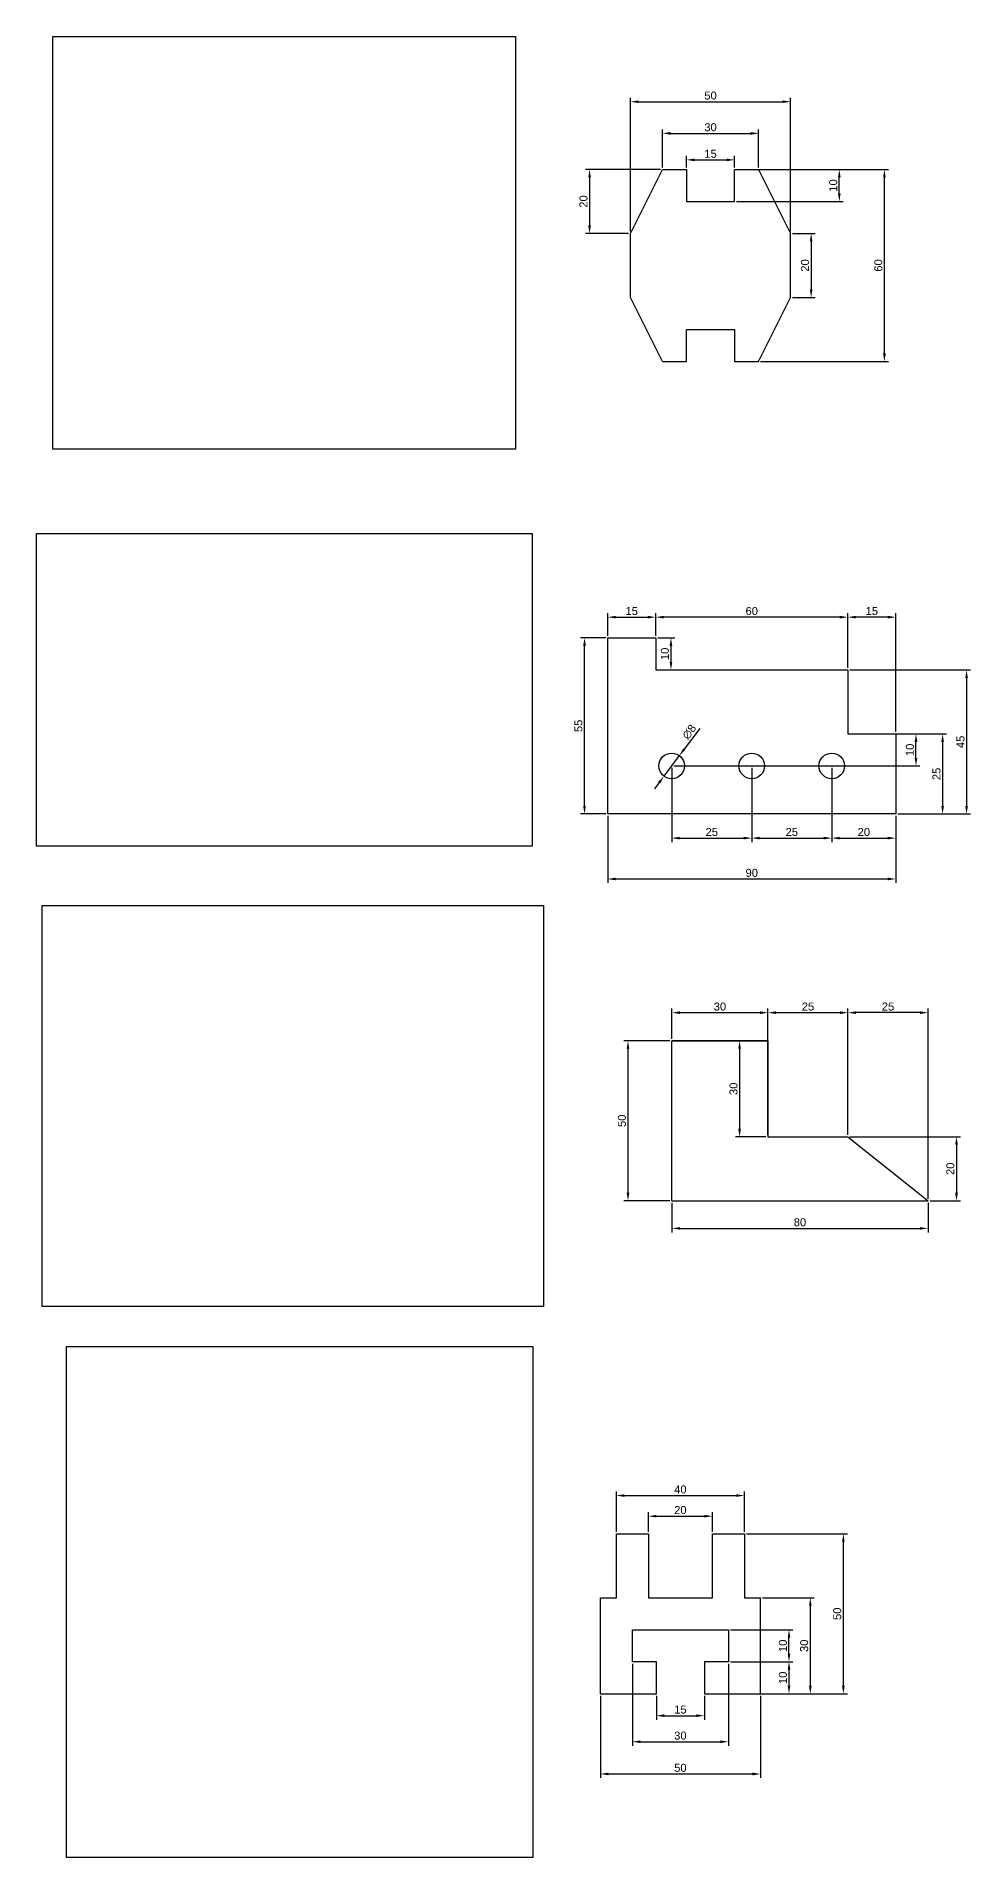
# Model space of a CAD drawing. Header units: millimetres. Extents: x 2424 to 5239, y 901 to 2022.
# Drawn here: x 2424 to 2715, y 1023 to 1592 of the extents above; entities that cross this region are included whole.
import ezdxf

# ---------------------------------------------------------------- set-up
doc = ezdxf.new("R2010")
doc.units = ezdxf.units.MM
doc.styles.get("Standard").update_dxf_attribs({"font": 'arial.ttf'})
doc.dimstyles.new('ISO-25', dxfattribs={"dimtxt": 2.5, "dimasz": 2.5, "dimexe": 1.25, "dimexo": 0.625, "dimtad": 1, "dimtxsty": 'Standard', "dimcen": 2.5, "dimadec": 0, "dimazin": 0, "dimtfac": 1, "dimtmove": 0, "dimatfit": 3, "dimfxl": 1, "dimarcsym": 0})
picture_1 = doc.add_image_def('image5.png', size_in_pixel=(251, 224))
picture_2 = doc.add_image_def('image6.png', size_in_pixel=(301, 190))
picture_3 = doc.add_image_def('image7.png', size_in_pixel=(240, 192))
picture_4 = doc.add_image_def('image8.png', size_in_pixel=(227, 249))

# ---------------------------------------------------------------- blocks, each defined once
blk = doc.blocks.new('*D31')
at = {"color": 0, "lineweight": -2, "transparency": 16777216}
for p, q in [((2618.42, 1550.53), (2595.03, 1550.53)), ((2596.28, 1548.03), (2596.28, 1533.03)), ((2608.42, 1530.53), (2595.03, 1530.53))]:
    blk.add_line(p, q, dxfattribs=at)
at = {"color": 0, "transparency": 16777216}
for points in [[(2595.86, 1548.03), (2596.7, 1548.03), (2596.28, 1550.53)], [(2595.86, 1533.03), (2596.7, 1533.03), (2596.28, 1530.53)]]:
    blk.add_solid(points, dxfattribs=at)
at = {"layer": 'Defpoints', "color": 0, "transparency": 16777216}
for p in [(2619.05, 1550.53), (2596.28, 1530.53), (2609.05, 1530.53)]:
    blk.add_point(p, dxfattribs=at)
at = {"color": 0, "transparency": 16777216, "insert": (2594.38, 1540.53), "char_height": 2.5, "attachment_point": 5, "rotation": 90}
blk.add_mtext('20', dxfattribs=at)
blk = doc.blocks.new('*D32')
at = {"color": 0, "lineweight": -2, "transparency": 16777216}
for p, q in [((2609.05, 1531.15), (2609.05, 1572.95)), ((2611.55, 1571.7), (2656.55, 1571.7)), ((2659.05, 1531.15), (2659.05, 1572.95))]:
    blk.add_line(p, q, dxfattribs=at)
at = {"color": 0, "transparency": 16777216}
for points in [[(2611.55, 1572.12), (2611.55, 1571.29), (2609.05, 1571.7)], [(2656.55, 1572.12), (2656.55, 1571.29), (2659.05, 1571.7)]]:
    blk.add_solid(points, dxfattribs=at)
at = {"layer": 'Defpoints', "color": 0, "transparency": 16777216}
for p in [(2659.05, 1571.7), (2609.05, 1530.53), (2659.05, 1530.53)]:
    blk.add_point(p, dxfattribs=at)
at = {"color": 0, "transparency": 16777216, "insert": (2634.05, 1573.61), "char_height": 2.5, "attachment_point": 5}
blk.add_mtext('50', dxfattribs=at)
blk = doc.blocks.new('*D33')
at = {"color": 0, "lineweight": -2, "transparency": 16777216}
for p, q in [((2619.05, 1551.15), (2619.05, 1563.06)), ((2621.55, 1561.81), (2646.55, 1561.81)), ((2649.05, 1551.15), (2649.05, 1563.06))]:
    blk.add_line(p, q, dxfattribs=at)
at = {"color": 0, "transparency": 16777216}
for points in [[(2621.55, 1562.23), (2621.55, 1561.39), (2619.05, 1561.81)], [(2646.55, 1562.23), (2646.55, 1561.39), (2649.05, 1561.81)]]:
    blk.add_solid(points, dxfattribs=at)
at = {"layer": 'Defpoints', "color": 0, "transparency": 16777216}
for p in [(2649.05, 1561.81), (2619.05, 1550.53), (2649.05, 1550.53)]:
    blk.add_point(p, dxfattribs=at)
at = {"color": 0, "transparency": 16777216, "insert": (2634.05, 1563.71), "char_height": 2.5, "attachment_point": 5}
blk.add_mtext('30', dxfattribs=at)
blk = doc.blocks.new('*D34')
at = {"color": 0, "lineweight": -2, "transparency": 16777216}
for p, q in [((2626.55, 1551.15), (2626.55, 1554.78)), ((2641.55, 1551.15), (2641.55, 1554.78)), ((2629.05, 1553.53), (2639.05, 1553.53))]:
    blk.add_line(p, q, dxfattribs=at)
at = {"color": 0, "transparency": 16777216}
for points in [[(2629.05, 1553.95), (2629.05, 1553.11), (2626.55, 1553.53)], [(2639.05, 1553.95), (2639.05, 1553.11), (2641.55, 1553.53)]]:
    blk.add_solid(points, dxfattribs=at)
at = {"layer": 'Defpoints', "color": 0, "transparency": 16777216}
for p in [(2626.55, 1550.53), (2641.55, 1553.53), (2641.55, 1550.53)]:
    blk.add_point(p, dxfattribs=at)
at = {"color": 0, "transparency": 16777216, "insert": (2634.05, 1555.43), "char_height": 2.5, "attachment_point": 5}
blk.add_mtext('15', dxfattribs=at)
blk = doc.blocks.new('*D35')
at = {"color": 0, "lineweight": -2, "transparency": 16777216}
for p, q in [((2642.17, 1550.53), (2675.53, 1550.53)), ((2674.28, 1543.03), (2674.28, 1548.03)), ((2642.17, 1540.53), (2675.53, 1540.53))]:
    blk.add_line(p, q, dxfattribs=at)
at = {"color": 0, "transparency": 16777216}
for points in [[(2673.86, 1548.03), (2674.7, 1548.03), (2674.28, 1550.53)], [(2673.86, 1543.03), (2674.7, 1543.03), (2674.28, 1540.53)]]:
    blk.add_solid(points, dxfattribs=at)
at = {"layer": 'Defpoints', "color": 0, "transparency": 16777216}
for p in [(2641.55, 1550.53), (2674.28, 1550.53), (2641.55, 1540.53)]:
    blk.add_point(p, dxfattribs=at)
at = {"color": 0, "transparency": 16777216, "insert": (2672.38, 1545.53), "char_height": 2.5, "attachment_point": 5, "rotation": 90}
blk.add_mtext('10', dxfattribs=at)
blk = doc.blocks.new('*D36')
at = {"color": 0, "lineweight": -2, "transparency": 16777216}
for p, q in [((2659.67, 1530.53), (2666.73, 1530.53)), ((2665.48, 1528.03), (2665.48, 1513.03)), ((2659.67, 1510.53), (2666.73, 1510.53))]:
    blk.add_line(p, q, dxfattribs=at)
at = {"color": 0, "transparency": 16777216}
for points in [[(2665.07, 1528.03), (2665.9, 1528.03), (2665.48, 1530.53)], [(2665.07, 1513.03), (2665.9, 1513.03), (2665.48, 1510.53)]]:
    blk.add_solid(points, dxfattribs=at)
at = {"layer": 'Defpoints', "color": 0, "transparency": 16777216}
for p in [(2659.05, 1530.53), (2659.05, 1510.53), (2665.48, 1510.53)]:
    blk.add_point(p, dxfattribs=at)
at = {"color": 0, "transparency": 16777216, "insert": (2663.58, 1520.53), "char_height": 2.5, "attachment_point": 5, "rotation": 90}
blk.add_mtext('20', dxfattribs=at)
blk = doc.blocks.new('*D37')
at = {"color": 0, "lineweight": -2, "transparency": 16777216}
for p, q in [((2649.67, 1550.53), (2689.62, 1550.53)), ((2688.37, 1493.03), (2688.37, 1548.03)), ((2649.67, 1490.53), (2689.62, 1490.53))]:
    blk.add_line(p, q, dxfattribs=at)
at = {"color": 0, "transparency": 16777216}
for points in [[(2687.95, 1548.03), (2688.79, 1548.03), (2688.37, 1550.53)], [(2687.95, 1493.03), (2688.79, 1493.03), (2688.37, 1490.53)]]:
    blk.add_solid(points, dxfattribs=at)
at = {"layer": 'Defpoints', "color": 0, "transparency": 16777216}
for p in [(2649.05, 1550.53), (2688.37, 1550.53), (2649.05, 1490.53)]:
    blk.add_point(p, dxfattribs=at)
at = {"color": 0, "transparency": 16777216, "insert": (2686.47, 1520.53), "char_height": 2.5, "attachment_point": 5, "rotation": 90}
blk.add_mtext('60', dxfattribs=at)
blk = doc.blocks.new('*D38')
at = {"color": 0, "lineweight": -2, "transparency": 16777216}
for p, q in [((2621.36, 1278.26), (2607.02, 1278.26)), ((2608.27, 1275.76), (2608.27, 1230.76)), ((2621.36, 1228.26), (2607.02, 1228.26))]:
    blk.add_line(p, q, dxfattribs=at)
at = {"color": 0, "transparency": 16777216}
for points in [[(2607.86, 1275.76), (2608.69, 1275.76), (2608.27, 1278.26)], [(2607.86, 1230.76), (2608.69, 1230.76), (2608.27, 1228.26)]]:
    blk.add_solid(points, dxfattribs=at)
at = {"layer": 'Defpoints', "color": 0, "transparency": 16777216}
for p in [(2621.99, 1278.26), (2608.27, 1228.26), (2621.99, 1228.26)]:
    blk.add_point(p, dxfattribs=at)
at = {"color": 0, "transparency": 16777216, "insert": (2606.37, 1253.26), "char_height": 2.5, "attachment_point": 5, "rotation": 90}
blk.add_mtext('50', dxfattribs=at)
blk = doc.blocks.new('*D39')
at = {"color": 0, "lineweight": -2, "transparency": 16777216}
for p, q in [((2621.99, 1278.88), (2621.99, 1288.3)), ((2624.49, 1287.05), (2649.49, 1287.05)), ((2651.99, 1278.88), (2651.99, 1288.3))]:
    blk.add_line(p, q, dxfattribs=at)
at = {"color": 0, "transparency": 16777216}
for points in [[(2624.49, 1287.46), (2624.49, 1286.63), (2621.99, 1287.05)], [(2649.49, 1287.46), (2649.49, 1286.63), (2651.99, 1287.05)]]:
    blk.add_solid(points, dxfattribs=at)
at = {"layer": 'Defpoints', "color": 0, "transparency": 16777216}
for p in [(2651.99, 1287.05), (2621.99, 1278.26), (2651.99, 1278.26)]:
    blk.add_point(p, dxfattribs=at)
at = {"color": 0, "transparency": 16777216, "insert": (2636.99, 1288.95), "char_height": 2.5, "attachment_point": 5}
blk.add_mtext('30', dxfattribs=at)
blk = doc.blocks.new('*D40')
at = {"color": 0, "lineweight": -2, "transparency": 16777216}
for p, q in [((2651.99, 1248.88), (2651.99, 1288.3)), ((2654.49, 1287.05), (2674.49, 1287.05)), ((2676.99, 1248.88), (2676.99, 1288.3))]:
    blk.add_line(p, q, dxfattribs=at)
at = {"color": 0, "transparency": 16777216}
for points in [[(2654.49, 1287.46), (2654.49, 1286.63), (2651.99, 1287.05)], [(2674.49, 1287.46), (2674.49, 1286.63), (2676.99, 1287.05)]]:
    blk.add_solid(points, dxfattribs=at)
at = {"layer": 'Defpoints', "color": 0, "transparency": 16777216}
for p in [(2676.99, 1287.05), (2651.99, 1248.26), (2676.99, 1248.26)]:
    blk.add_point(p, dxfattribs=at)
at = {"color": 0, "transparency": 16777216, "insert": (2664.49, 1288.95), "char_height": 2.5, "attachment_point": 5}
blk.add_mtext('25', dxfattribs=at)
blk = doc.blocks.new('*D41')
at = {"color": 0, "lineweight": -2, "transparency": 16777216}
for p, q in [((2676.99, 1248.88), (2676.99, 1288.3)), ((2699.49, 1287.05), (2679.49, 1287.05)), ((2701.99, 1228.88), (2701.99, 1288.3))]:
    blk.add_line(p, q, dxfattribs=at)
at = {"color": 0, "transparency": 16777216}
for points in [[(2679.49, 1287.46), (2679.49, 1286.63), (2676.99, 1287.05)], [(2699.49, 1287.46), (2699.49, 1286.63), (2701.99, 1287.05)]]:
    blk.add_solid(points, dxfattribs=at)
at = {"layer": 'Defpoints', "color": 0, "transparency": 16777216}
for p in [(2676.99, 1287.05), (2676.99, 1248.26), (2701.99, 1228.26)]:
    blk.add_point(p, dxfattribs=at)
at = {"color": 0, "transparency": 16777216, "insert": (2689.49, 1288.95), "char_height": 2.5, "attachment_point": 5}
blk.add_mtext('25', dxfattribs=at)
blk = doc.blocks.new('*D42')
at = {"color": 0, "lineweight": -2, "transparency": 16777216}
for p, q in [((2677.61, 1248.26), (2712.13, 1248.26)), ((2710.88, 1245.76), (2710.88, 1230.76)), ((2702.61, 1228.26), (2712.13, 1228.26))]:
    blk.add_line(p, q, dxfattribs=at)
at = {"color": 0, "transparency": 16777216}
for points in [[(2710.46, 1245.76), (2711.3, 1245.76), (2710.88, 1248.26)], [(2710.46, 1230.76), (2711.3, 1230.76), (2710.88, 1228.26)]]:
    blk.add_solid(points, dxfattribs=at)
at = {"layer": 'Defpoints', "color": 0, "transparency": 16777216}
for p in [(2676.99, 1248.26), (2701.99, 1228.26), (2710.88, 1228.26)]:
    blk.add_point(p, dxfattribs=at)
at = {"color": 0, "transparency": 16777216, "insert": (2708.98, 1238.26), "char_height": 2.5, "attachment_point": 5, "rotation": 90}
blk.add_mtext('20', dxfattribs=at)
blk = doc.blocks.new('*D43')
at = {"color": 0, "lineweight": -2, "transparency": 16777216}
for p, q in [((2621.99, 1227.63), (2621.99, 1218.39)), ((2701.99, 1227.63), (2701.99, 1218.39)), ((2624.49, 1219.64), (2699.49, 1219.64))]:
    blk.add_line(p, q, dxfattribs=at)
at = {"color": 0, "transparency": 16777216}
for points in [[(2624.49, 1220.05), (2624.49, 1219.22), (2621.99, 1219.64)], [(2699.49, 1220.05), (2699.49, 1219.22), (2701.99, 1219.64)]]:
    blk.add_solid(points, dxfattribs=at)
at = {"layer": 'Defpoints', "color": 0, "transparency": 16777216}
for p in [(2621.99, 1228.26), (2701.99, 1228.26), (2701.99, 1219.64)]:
    blk.add_point(p, dxfattribs=at)
at = {"color": 0, "transparency": 16777216, "insert": (2661.99, 1221.54), "char_height": 2.5, "attachment_point": 5}
blk.add_mtext('80', dxfattribs=at)
blk = doc.blocks.new('*D44')
at = {"color": 0, "lineweight": -2, "transparency": 16777216}
for p, q in [((2651.36, 1278.26), (2641.88, 1278.26)), ((2643.13, 1275.76), (2643.13, 1250.76)), ((2651.36, 1248.26), (2641.88, 1248.26))]:
    blk.add_line(p, q, dxfattribs=at)
at = {"color": 0, "transparency": 16777216}
for points in [[(2642.71, 1275.76), (2643.55, 1275.76), (2643.13, 1278.26)], [(2642.71, 1250.76), (2643.55, 1250.76), (2643.13, 1248.26)]]:
    blk.add_solid(points, dxfattribs=at)
at = {"layer": 'Defpoints', "color": 0, "transparency": 16777216}
for p in [(2651.99, 1278.26), (2643.13, 1248.26), (2651.99, 1248.26)]:
    blk.add_point(p, dxfattribs=at)
at = {"color": 0, "transparency": 16777216, "insert": (2641.23, 1263.26), "char_height": 2.5, "attachment_point": 5, "rotation": 90}
blk.add_mtext('30', dxfattribs=at)
blk = doc.blocks.new('*D45')
at = {"color": 0, "lineweight": -2, "transparency": 16777216}
for p, q in [((2617.14, 1073.58), (2617.14, 1066.12)), ((2632.14, 1073.58), (2632.14, 1066.12)), ((2619.64, 1067.37), (2629.64, 1067.37))]:
    blk.add_line(p, q, dxfattribs=at)
at = {"color": 0, "transparency": 16777216}
for points in [[(2619.64, 1067.79), (2619.64, 1066.96), (2617.14, 1067.37)], [(2629.64, 1067.79), (2629.64, 1066.96), (2632.14, 1067.37)]]:
    blk.add_solid(points, dxfattribs=at)
at = {"layer": 'Defpoints', "color": 0, "transparency": 16777216}
for p in [(2617.14, 1074.21), (2632.14, 1074.21), (2632.14, 1067.37)]:
    blk.add_point(p, dxfattribs=at)
at = {"color": 0, "transparency": 16777216, "insert": (2624.64, 1069.27), "char_height": 2.5, "attachment_point": 5}
blk.add_mtext('15', dxfattribs=at)
blk = doc.blocks.new('*D46')
at = {"color": 0, "lineweight": -2, "transparency": 16777216}
for p, q in [((2609.64, 1083.58), (2609.64, 1057.98)), ((2639.64, 1083.58), (2639.64, 1057.98)), ((2612.14, 1059.23), (2637.14, 1059.23))]:
    blk.add_line(p, q, dxfattribs=at)
at = {"color": 0, "transparency": 16777216}
for points in [[(2612.14, 1059.65), (2612.14, 1058.81), (2609.64, 1059.23)], [(2637.14, 1059.65), (2637.14, 1058.81), (2639.64, 1059.23)]]:
    blk.add_solid(points, dxfattribs=at)
at = {"layer": 'Defpoints', "color": 0, "transparency": 16777216}
for p in [(2609.64, 1084.21), (2639.64, 1084.21), (2639.64, 1059.23)]:
    blk.add_point(p, dxfattribs=at)
at = {"color": 0, "transparency": 16777216, "insert": (2624.64, 1061.13), "char_height": 2.5, "attachment_point": 5}
blk.add_mtext('30', dxfattribs=at)
blk = doc.blocks.new('*D47')
at = {"color": 0, "lineweight": -2, "transparency": 16777216}
for p, q in [((2599.64, 1073.58), (2599.64, 1047.91)), ((2649.64, 1073.58), (2649.64, 1047.91)), ((2602.14, 1049.16), (2647.14, 1049.16))]:
    blk.add_line(p, q, dxfattribs=at)
at = {"color": 0, "transparency": 16777216}
for points in [[(2602.14, 1049.57), (2602.14, 1048.74), (2599.64, 1049.16)], [(2647.14, 1049.57), (2647.14, 1048.74), (2649.64, 1049.16)]]:
    blk.add_solid(points, dxfattribs=at)
at = {"layer": 'Defpoints', "color": 0, "transparency": 16777216}
for p in [(2599.64, 1074.21), (2649.64, 1074.21), (2649.64, 1049.16)]:
    blk.add_point(p, dxfattribs=at)
at = {"color": 0, "transparency": 16777216, "insert": (2624.64, 1051.06), "char_height": 2.5, "attachment_point": 5}
blk.add_mtext('50', dxfattribs=at)
blk = doc.blocks.new('*D48')
at = {"color": 0, "lineweight": -2, "transparency": 16777216}
for p, q in [((2640.26, 1084.21), (2659.81, 1084.21)), ((2658.56, 1081.71), (2658.56, 1076.71)), ((2632.76, 1074.21), (2659.81, 1074.21))]:
    blk.add_line(p, q, dxfattribs=at)
at = {"color": 0, "transparency": 16777216}
for points in [[(2658.15, 1081.71), (2658.98, 1081.71), (2658.56, 1084.21)], [(2658.15, 1076.71), (2658.98, 1076.71), (2658.56, 1074.21)]]:
    blk.add_solid(points, dxfattribs=at)
at = {"layer": 'Defpoints', "color": 0, "transparency": 16777216}
for p in [(2639.64, 1084.21), (2632.14, 1074.21), (2658.56, 1074.21)]:
    blk.add_point(p, dxfattribs=at)
at = {"color": 0, "transparency": 16777216, "insert": (2656.66, 1079.21), "char_height": 2.5, "attachment_point": 5, "rotation": 90}
blk.add_mtext('10', dxfattribs=at)
blk = doc.blocks.new('*D49')
at = {"color": 0, "lineweight": -2, "transparency": 16777216}
for p, q in [((2640.26, 1094.21), (2659.81, 1094.21)), ((2658.56, 1086.71), (2658.56, 1091.71)), ((2640.26, 1084.21), (2659.81, 1084.21))]:
    blk.add_line(p, q, dxfattribs=at)
at = {"color": 0, "transparency": 16777216}
for points in [[(2658.15, 1091.71), (2658.98, 1091.71), (2658.56, 1094.21)], [(2658.15, 1086.71), (2658.98, 1086.71), (2658.56, 1084.21)]]:
    blk.add_solid(points, dxfattribs=at)
at = {"layer": 'Defpoints', "color": 0, "transparency": 16777216}
for p in [(2639.64, 1094.21), (2658.56, 1094.21), (2639.64, 1084.21)]:
    blk.add_point(p, dxfattribs=at)
at = {"color": 0, "transparency": 16777216, "insert": (2656.66, 1089.21), "char_height": 2.5, "attachment_point": 5, "rotation": 90}
blk.add_mtext('10', dxfattribs=at)
blk = doc.blocks.new('*D50')
at = {"color": 0, "lineweight": -2, "transparency": 16777216}
for p, q in [((2650.26, 1104.21), (2666.47, 1104.21)), ((2665.22, 1101.71), (2665.22, 1076.71)), ((2650.26, 1074.21), (2666.47, 1074.21))]:
    blk.add_line(p, q, dxfattribs=at)
at = {"color": 0, "transparency": 16777216}
for points in [[(2664.8, 1101.71), (2665.63, 1101.71), (2665.22, 1104.21)], [(2664.8, 1076.71), (2665.63, 1076.71), (2665.22, 1074.21)]]:
    blk.add_solid(points, dxfattribs=at)
at = {"layer": 'Defpoints', "color": 0, "transparency": 16777216}
for p in [(2649.64, 1104.21), (2649.64, 1074.21), (2665.22, 1074.21)]:
    blk.add_point(p, dxfattribs=at)
at = {"color": 0, "transparency": 16777216, "insert": (2663.31, 1089.21), "char_height": 2.5, "attachment_point": 5, "rotation": 90}
blk.add_mtext('30', dxfattribs=at)
blk = doc.blocks.new('*D51')
at = {"color": 0, "lineweight": -2, "transparency": 16777216}
for p, q in [((2645.26, 1124.21), (2676.79, 1124.21)), ((2675.54, 1076.71), (2675.54, 1121.71)), ((2650.26, 1074.21), (2676.79, 1074.21))]:
    blk.add_line(p, q, dxfattribs=at)
at = {"color": 0, "transparency": 16777216}
for points in [[(2675.12, 1121.71), (2675.96, 1121.71), (2675.54, 1124.21)], [(2675.12, 1076.71), (2675.96, 1076.71), (2675.54, 1074.21)]]:
    blk.add_solid(points, dxfattribs=at)
at = {"layer": 'Defpoints', "color": 0, "transparency": 16777216}
for p in [(2644.64, 1124.21), (2675.54, 1124.21), (2649.64, 1074.21)]:
    blk.add_point(p, dxfattribs=at)
at = {"color": 0, "transparency": 16777216, "insert": (2673.64, 1099.21), "char_height": 2.5, "attachment_point": 5, "rotation": 90}
blk.add_mtext('50', dxfattribs=at)
blk = doc.blocks.new('*D52')
at = {"color": 0, "lineweight": -2, "transparency": 16777216}
for p, q in [((2614.64, 1124.83), (2614.64, 1130.96)), ((2617.14, 1129.71), (2632.14, 1129.71)), ((2634.64, 1124.83), (2634.64, 1130.96))]:
    blk.add_line(p, q, dxfattribs=at)
at = {"color": 0, "transparency": 16777216}
for points in [[(2617.14, 1130.12), (2617.14, 1129.29), (2614.64, 1129.71)], [(2632.14, 1130.12), (2632.14, 1129.29), (2634.64, 1129.71)]]:
    blk.add_solid(points, dxfattribs=at)
at = {"layer": 'Defpoints', "color": 0, "transparency": 16777216}
for p in [(2634.64, 1129.71), (2614.64, 1124.21), (2634.64, 1124.21)]:
    blk.add_point(p, dxfattribs=at)
at = {"color": 0, "transparency": 16777216, "insert": (2624.64, 1131.61), "char_height": 2.5, "attachment_point": 5}
blk.add_mtext('20', dxfattribs=at)
blk = doc.blocks.new('*D53')
at = {"color": 0, "lineweight": -2, "transparency": 16777216}
for p, q in [((2604.64, 1124.83), (2604.64, 1137.41)), ((2607.14, 1136.16), (2642.14, 1136.16)), ((2644.64, 1124.83), (2644.64, 1137.41))]:
    blk.add_line(p, q, dxfattribs=at)
at = {"color": 0, "transparency": 16777216}
for points in [[(2607.14, 1136.57), (2607.14, 1135.74), (2604.64, 1136.16)], [(2642.14, 1136.57), (2642.14, 1135.74), (2644.64, 1136.16)]]:
    blk.add_solid(points, dxfattribs=at)
at = {"layer": 'Defpoints', "color": 0, "transparency": 16777216}
for p in [(2644.64, 1136.16), (2604.64, 1124.21), (2644.64, 1124.21)]:
    blk.add_point(p, dxfattribs=at)
at = {"color": 0, "transparency": 16777216, "insert": (2624.64, 1138.06), "char_height": 2.5, "attachment_point": 5}
blk.add_mtext('40', dxfattribs=at)
blk = doc.blocks.new('*D54')
at = {"color": 0, "lineweight": -2, "transparency": 16777216}
for p, q in [((2601.93, 1348.54), (2601.93, 1327.57)), ((2691.93, 1348.54), (2691.93, 1327.57)), ((2604.43, 1328.82), (2689.43, 1328.82))]:
    blk.add_line(p, q, dxfattribs=at)
at = {"color": 0, "transparency": 16777216}
for points in [[(2604.43, 1329.24), (2604.43, 1328.41), (2601.93, 1328.82)], [(2689.43, 1329.24), (2689.43, 1328.41), (2691.93, 1328.82)]]:
    blk.add_solid(points, dxfattribs=at)
at = {"layer": 'Defpoints', "color": 0, "transparency": 16777216}
for p in [(2601.93, 1349.17), (2691.93, 1349.17), (2691.93, 1328.82)]:
    blk.add_point(p, dxfattribs=at)
at = {"color": 0, "transparency": 16777216, "insert": (2646.93, 1330.72), "char_height": 2.5, "attachment_point": 5}
blk.add_mtext('90', dxfattribs=at)
blk = doc.blocks.new('*D55')
at = {"color": 0, "lineweight": -2, "transparency": 16777216}
for p, q in [((2692.55, 1374.17), (2707.79, 1374.17)), ((2706.54, 1371.67), (2706.54, 1351.67)), ((2692.55, 1349.17), (2707.79, 1349.17))]:
    blk.add_line(p, q, dxfattribs=at)
at = {"color": 0, "transparency": 16777216}
for points in [[(2706.12, 1371.67), (2706.96, 1371.67), (2706.54, 1374.17)], [(2706.12, 1351.67), (2706.96, 1351.67), (2706.54, 1349.17)]]:
    blk.add_solid(points, dxfattribs=at)
at = {"layer": 'Defpoints', "color": 0, "transparency": 16777216}
for p in [(2691.93, 1374.17), (2691.93, 1349.17), (2706.54, 1349.17)]:
    blk.add_point(p, dxfattribs=at)
at = {"color": 0, "transparency": 16777216, "insert": (2704.64, 1361.67), "char_height": 2.5, "attachment_point": 5, "rotation": 90}
blk.add_mtext('25', dxfattribs=at)
blk = doc.blocks.new('*D56')
at = {"color": 0, "lineweight": -2, "transparency": 16777216}
for p, q in [((2677.55, 1394.17), (2715.27, 1394.17)), ((2714.02, 1391.67), (2714.02, 1351.67)), ((2692.55, 1349.17), (2715.27, 1349.17))]:
    blk.add_line(p, q, dxfattribs=at)
at = {"color": 0, "transparency": 16777216}
for points in [[(2713.61, 1391.67), (2714.44, 1391.67), (2714.02, 1394.17)], [(2713.61, 1351.67), (2714.44, 1351.67), (2714.02, 1349.17)]]:
    blk.add_solid(points, dxfattribs=at)
at = {"layer": 'Defpoints', "color": 0, "transparency": 16777216}
for p in [(2676.93, 1394.17), (2691.93, 1349.17), (2714.02, 1349.17)]:
    blk.add_point(p, dxfattribs=at)
at = {"color": 0, "transparency": 16777216, "insert": (2712.13, 1371.67), "char_height": 2.5, "attachment_point": 5, "rotation": 90}
blk.add_mtext('45', dxfattribs=at)
blk = doc.blocks.new('*D57')
at = {"color": 0, "lineweight": -2, "transparency": 16777216}
for p, q in [((2601.3, 1404.17), (2593.44, 1404.17)), ((2594.69, 1351.67), (2594.69, 1401.67)), ((2601.3, 1349.17), (2593.44, 1349.17))]:
    blk.add_line(p, q, dxfattribs=at)
at = {"color": 0, "transparency": 16777216}
for points in [[(2594.27, 1401.67), (2595.11, 1401.67), (2594.69, 1404.17)], [(2594.27, 1351.67), (2595.11, 1351.67), (2594.69, 1349.17)]]:
    blk.add_solid(points, dxfattribs=at)
at = {"layer": 'Defpoints', "color": 0, "transparency": 16777216}
for p in [(2594.69, 1404.17), (2601.93, 1404.17), (2601.93, 1349.17)]:
    blk.add_point(p, dxfattribs=at)
at = {"color": 0, "transparency": 16777216, "insert": (2592.79, 1376.67), "char_height": 2.5, "attachment_point": 5, "rotation": 90}
blk.add_mtext('55', dxfattribs=at)
blk = doc.blocks.new('*D58')
at = {"color": 0, "lineweight": -2, "transparency": 16777216}
for p, q in [((2601.93, 1404.79), (2601.93, 1411.89)), ((2616.93, 1404.79), (2616.93, 1411.89)), ((2604.43, 1410.64), (2614.43, 1410.64))]:
    blk.add_line(p, q, dxfattribs=at)
at = {"color": 0, "transparency": 16777216}
for points in [[(2604.43, 1411.06), (2604.43, 1410.23), (2601.93, 1410.64)], [(2614.43, 1411.06), (2614.43, 1410.23), (2616.93, 1410.64)]]:
    blk.add_solid(points, dxfattribs=at)
at = {"layer": 'Defpoints', "color": 0, "transparency": 16777216}
for p in [(2616.93, 1410.64), (2601.93, 1404.17), (2616.93, 1404.17)]:
    blk.add_point(p, dxfattribs=at)
at = {"color": 0, "transparency": 16777216, "insert": (2609.43, 1412.54), "char_height": 2.5, "attachment_point": 5}
blk.add_mtext('15', dxfattribs=at)
blk = doc.blocks.new('*D59')
at = {"color": 0, "lineweight": -2, "transparency": 16777216}
for p, q in [((2616.93, 1404.79), (2616.93, 1411.89)), ((2676.93, 1394.79), (2676.93, 1411.89)), ((2674.43, 1410.64), (2619.43, 1410.64))]:
    blk.add_line(p, q, dxfattribs=at)
at = {"color": 0, "transparency": 16777216}
for points in [[(2619.43, 1411.06), (2619.43, 1410.23), (2616.93, 1410.64)], [(2674.43, 1411.06), (2674.43, 1410.23), (2676.93, 1410.64)]]:
    blk.add_solid(points, dxfattribs=at)
at = {"layer": 'Defpoints', "color": 0, "transparency": 16777216}
for p in [(2616.93, 1410.64), (2616.93, 1404.17), (2676.93, 1394.17)]:
    blk.add_point(p, dxfattribs=at)
at = {"color": 0, "transparency": 16777216, "insert": (2646.93, 1412.54), "char_height": 2.5, "attachment_point": 5}
blk.add_mtext('60', dxfattribs=at)
blk = doc.blocks.new('*D60')
at = {"color": 0, "lineweight": -2, "transparency": 16777216}
for p, q in [((2676.93, 1394.79), (2676.93, 1411.89)), ((2691.93, 1374.79), (2691.93, 1411.89)), ((2689.43, 1410.64), (2679.43, 1410.64))]:
    blk.add_line(p, q, dxfattribs=at)
at = {"color": 0, "transparency": 16777216}
for points in [[(2679.43, 1411.06), (2679.43, 1410.23), (2676.93, 1410.64)], [(2689.43, 1411.06), (2689.43, 1410.23), (2691.93, 1410.64)]]:
    blk.add_solid(points, dxfattribs=at)
at = {"layer": 'Defpoints', "color": 0, "transparency": 16777216}
for p in [(2676.93, 1410.64), (2676.93, 1394.17), (2691.93, 1374.17)]:
    blk.add_point(p, dxfattribs=at)
at = {"color": 0, "transparency": 16777216, "insert": (2684.43, 1412.54), "char_height": 2.5, "attachment_point": 5}
blk.add_mtext('15', dxfattribs=at)
blk = doc.blocks.new('*D61')
at = {"color": 0, "lineweight": -2, "transparency": 16777216}
for p, q in [((2617.55, 1404.17), (2622.95, 1404.17)), ((2621.7, 1401.67), (2621.7, 1396.67)), ((2617.55, 1394.17), (2622.95, 1394.17))]:
    blk.add_line(p, q, dxfattribs=at)
at = {"color": 0, "transparency": 16777216}
for points in [[(2621.28, 1401.67), (2622.12, 1401.67), (2621.7, 1404.17)], [(2621.28, 1396.67), (2622.12, 1396.67), (2621.7, 1394.17)]]:
    blk.add_solid(points, dxfattribs=at)
at = {"layer": 'Defpoints', "color": 0, "transparency": 16777216}
for p in [(2616.93, 1404.17), (2616.93, 1394.17), (2621.7, 1394.17)]:
    blk.add_point(p, dxfattribs=at)
at = {"color": 0, "transparency": 16777216, "insert": (2619.8, 1399.17), "char_height": 2.5, "attachment_point": 5, "rotation": 90}
blk.add_mtext('10', dxfattribs=at)
blk = doc.blocks.new('*D62')
at = {"color": 0, "lineweight": -2, "transparency": 16777216}
for p, q in [((2677.55, 1374.17), (2699.48, 1374.17)), ((2698.23, 1366.67), (2698.23, 1371.67)), ((2622.55, 1364.17), (2699.48, 1364.17))]:
    blk.add_line(p, q, dxfattribs=at)
at = {"color": 0, "transparency": 16777216}
for points in [[(2697.81, 1371.67), (2698.64, 1371.67), (2698.23, 1374.17)], [(2697.81, 1366.67), (2698.64, 1366.67), (2698.23, 1364.17)]]:
    blk.add_solid(points, dxfattribs=at)
at = {"layer": 'Defpoints', "color": 0, "transparency": 16777216}
for p in [(2676.93, 1374.17), (2698.23, 1374.17), (2621.93, 1364.17)]:
    blk.add_point(p, dxfattribs=at)
at = {"color": 0, "transparency": 16777216, "insert": (2696.32, 1369.17), "char_height": 2.5, "attachment_point": 5, "rotation": 90}
blk.add_mtext('10', dxfattribs=at)
blk = doc.blocks.new('*D63')
at = {"color": 0, "lineweight": -2, "transparency": 16777216}
for p, q in [((2671.93, 1363.54), (2671.93, 1340.34)), ((2691.93, 1348.54), (2691.93, 1340.34)), ((2674.43, 1341.59), (2689.43, 1341.59))]:
    blk.add_line(p, q, dxfattribs=at)
at = {"color": 0, "transparency": 16777216}
for points in [[(2674.43, 1342.01), (2674.43, 1341.18), (2671.93, 1341.59)], [(2689.43, 1342.01), (2689.43, 1341.18), (2691.93, 1341.59)]]:
    blk.add_solid(points, dxfattribs=at)
at = {"layer": 'Defpoints', "color": 0, "transparency": 16777216}
for p in [(2671.93, 1364.17), (2691.93, 1349.17), (2691.93, 1341.59)]:
    blk.add_point(p, dxfattribs=at)
at = {"color": 0, "transparency": 16777216, "insert": (2681.93, 1343.5), "char_height": 2.5, "attachment_point": 5}
blk.add_mtext('20', dxfattribs=at)
blk = doc.blocks.new('*D64')
at = {"color": 0, "lineweight": -2, "transparency": 16777216}
for p, q in [((2646.93, 1363.54), (2646.93, 1340.34)), ((2671.93, 1363.54), (2671.93, 1340.34)), ((2649.43, 1341.59), (2669.43, 1341.59))]:
    blk.add_line(p, q, dxfattribs=at)
at = {"color": 0, "transparency": 16777216}
for points in [[(2649.43, 1342.01), (2649.43, 1341.18), (2646.93, 1341.59)], [(2669.43, 1342.01), (2669.43, 1341.18), (2671.93, 1341.59)]]:
    blk.add_solid(points, dxfattribs=at)
at = {"layer": 'Defpoints', "color": 0, "transparency": 16777216}
for p in [(2646.93, 1364.17), (2671.93, 1364.17), (2671.93, 1341.59)]:
    blk.add_point(p, dxfattribs=at)
at = {"color": 0, "transparency": 16777216, "insert": (2659.43, 1343.5), "char_height": 2.5, "attachment_point": 5}
blk.add_mtext('25', dxfattribs=at)
blk = doc.blocks.new('*D65')
at = {"color": 0, "lineweight": -2, "transparency": 16777216}
for p, q in [((2621.93, 1363.54), (2621.93, 1340.34)), ((2646.93, 1363.54), (2646.93, 1340.34)), ((2624.43, 1341.59), (2644.43, 1341.59))]:
    blk.add_line(p, q, dxfattribs=at)
at = {"color": 0, "transparency": 16777216}
for points in [[(2624.43, 1342.01), (2624.43, 1341.18), (2621.93, 1341.59)], [(2644.43, 1342.01), (2644.43, 1341.18), (2646.93, 1341.59)]]:
    blk.add_solid(points, dxfattribs=at)
at = {"layer": 'Defpoints', "color": 0, "transparency": 16777216}
for p in [(2621.93, 1364.17), (2646.93, 1364.17), (2646.93, 1341.59)]:
    blk.add_point(p, dxfattribs=at)
at = {"color": 0, "transparency": 16777216, "insert": (2634.43, 1343.5), "char_height": 2.5, "attachment_point": 5}
blk.add_mtext('25', dxfattribs=at)
blk = doc.blocks.new('*D66')
at = {"color": 0, "lineweight": -2, "transparency": 16777216}
for p, q in [((2630.68, 1375.87), (2625.82, 1369.37)), ((2619.53, 1360.96), (2624.32, 1367.37)), ((2618.03, 1358.96), (2616.53, 1356.96))]:
    blk.add_line(p, q, dxfattribs=at)
at = {"color": 0, "transparency": 16777216}
for points in [[(2625.49, 1369.62), (2626.16, 1369.12), (2624.32, 1367.37)], [(2617.7, 1359.21), (2618.37, 1358.71), (2619.53, 1360.96)]]:
    blk.add_solid(points, dxfattribs=at)
at = {"layer": 'Defpoints', "color": 0, "transparency": 16777216}
for p in [(2624.32, 1367.37), (2619.53, 1360.96)]:
    blk.add_point(p, dxfattribs=at)
at = {"color": 0, "transparency": 16777216, "insert": (2627.42, 1374.8), "char_height": 2.5, "attachment_point": 5, "rotation": 53.1902}
blk.add_mtext('∅8', dxfattribs=at)

msp = doc.modelspace()

# ---------------------------------------------------------------- linework, layer by layer
at = {"color": 255}
for p, q in [((2609.046, 1530.527), (2619.046, 1550.527)), ((2619.046, 1550.527), (2626.546, 1550.527)), ((2626.546, 1550.527), (2626.546, 1540.527)), ((2641.546, 1540.527), (2641.546, 1550.527)), ((2641.546, 1550.527), (2649.046, 1550.527)), ((2649.046, 1550.527), (2659.046, 1530.527)), ((2626.546, 1540.527), (2641.546, 1540.527)), ((2609.046, 1510.527), (2609.046, 1530.527)), ((2659.046, 1510.527), (2659.046, 1530.527)), ((2619.046, 1490.527), (2609.046, 1510.527)), ((2649.046, 1490.527), (2659.046, 1510.527)), ((2626.546, 1490.527), (2626.546, 1500.527)), ((2626.546, 1500.527), (2641.546, 1500.527)), ((2641.546, 1500.527), (2641.546, 1490.527)), ((2619.046, 1490.527), (2626.546, 1490.527)), ((2641.546, 1490.527), (2649.046, 1490.527))]:
    msp.add_line(p, q, dxfattribs=at)
at = {"color": 7}
for p, q in [((2601.927, 1349.166), (2601.927, 1404.166)), ((2601.927, 1404.166), (2616.927, 1404.166)), ((2616.927, 1404.166), (2616.927, 1394.166)), ((2616.927, 1394.166), (2676.927, 1394.166)), ((2616.927, 1394.166), (2676.927, 1394.166)), ((2676.927, 1394.166), (2676.927, 1374.166)), ((2676.927, 1374.166), (2691.927, 1374.166)), ((2676.927, 1374.166), (2691.927, 1374.166)), ((2691.927, 1374.166), (2691.927, 1349.166)), ((2621.987, 1228.258), (2621.987, 1278.258)), ((2621.987, 1278.258), (2651.987, 1278.258)), ((2651.987, 1278.258), (2651.987, 1248.258)), ((2651.987, 1248.258), (2676.987, 1248.258)), ((2676.987, 1248.258), (2701.987, 1228.258)), ((2621.987, 1228.258), (2701.987, 1228.258)), ((2632.135, 1074.208), (2649.635, 1074.208))]:
    msp.add_line(p, q, dxfattribs=at)
at = {"color": 7, "true_color": 0xffffff}
for p, q in [((2651.987, 1278.258), (2621.987, 1278.258)), ((2643.13, 1278.258), (2651.987, 1278.258)), ((2651.987, 1278.258), (2651.987, 1248.258)), ((2604.635, 1104.208), (2604.635, 1124.208)), ((2604.635, 1124.208), (2614.635, 1124.208)), ((2614.635, 1124.208), (2614.635, 1104.208)), ((2634.635, 1104.208), (2634.635, 1124.208)), ((2634.635, 1124.208), (2644.635, 1124.208)), ((2644.635, 1124.208), (2644.635, 1104.208)), ((2599.635, 1074.208), (2599.635, 1104.208)), ((2599.635, 1104.208), (2604.635, 1104.208)), ((2614.635, 1104.208), (2634.635, 1104.208)), ((2644.635, 1104.208), (2649.635, 1104.208)), ((2649.635, 1074.208), (2649.635, 1104.208)), ((2609.635, 1084.208), (2609.635, 1094.208)), ((2609.635, 1094.208), (2639.635, 1094.208)), ((2639.635, 1094.208), (2639.635, 1084.208)), ((2617.135, 1084.208), (2609.635, 1084.208)), ((2617.135, 1074.208), (2617.135, 1084.208)), ((2639.635, 1084.208), (2632.135, 1084.208)), ((2632.135, 1084.208), (2632.135, 1074.208)), ((2599.635, 1074.208), (2617.135, 1074.208)), ((2632.135, 1074.208), (2649.635, 1074.208))]:
    msp.add_line(p, q, dxfattribs=at)
at = {"color": 7}
msp.add_lwpolyline([(2691.927, 1349.166), (2671.927, 1349.166), (2646.927, 1349.166), (2621.927, 1349.166), (2601.927, 1349.166)], dxfattribs=at)
for centre in [(2621.927, 1364.166), (2646.927, 1364.166), (2671.927, 1364.166)]:
    msp.add_circle(centre, 4, dxfattribs=at)

# ---------------------------------------------------------------- dimensions: what is measured, and where the dimension line sits
at = {"color": 114, "true_color": 0x139b48}
for base, p1, p2, picture, middle in [((2659.046, 1571.704), (2609.046, 1530.527), (2659.046, 1530.527), '*D32', (2634.046, 1573.605)), ((2649.046, 1561.81), (2619.046, 1550.527), (2649.046, 1550.527), '*D33', (2634.046, 1563.712)), ((2641.546, 1553.531), (2626.546, 1550.527), (2641.546, 1550.527), '*D34', (2634.046, 1555.432)), ((2616.927, 1410.642), (2601.927, 1404.166), (2616.927, 1404.166), '*D58', (2609.427, 1412.544)), ((2616.927, 1410.642), (2676.927, 1394.166), (2616.927, 1404.166), '*D59', (2646.927, 1412.544)), ((2676.927, 1410.642), (2691.927, 1374.166), (2676.927, 1394.166), '*D60', (2684.427, 1412.544)), ((2646.927, 1341.595), (2621.927, 1364.166), (2646.927, 1364.166), '*D65', (2634.427, 1343.496)), ((2671.927, 1341.595), (2646.927, 1364.166), (2671.927, 1364.166), '*D64', (2659.427, 1343.496)), ((2691.927, 1341.595), (2671.927, 1364.166), (2691.927, 1349.166), '*D63', (2681.927, 1343.496)), ((2691.927, 1328.822), (2601.927, 1349.166), (2691.927, 1349.166), '*D54', (2646.927, 1330.723)), ((2651.987, 1287.048), (2621.987, 1278.258), (2651.987, 1278.258), '*D39', (2636.987, 1288.95)), ((2676.987, 1287.048), (2651.987, 1248.258), (2676.987, 1248.258), '*D40', (2664.487, 1288.949)), ((2676.987, 1287.048), (2701.987, 1228.258), (2676.987, 1248.258), '*D41', (2689.487, 1288.949)), ((2701.987, 1219.636), (2621.987, 1228.258), (2701.987, 1228.258), '*D43', (2661.987, 1221.538)), ((2644.635, 1136.155), (2604.635, 1124.208), (2644.635, 1124.208), '*D53', (2624.635, 1138.057)), ((2634.635, 1129.707), (2614.635, 1124.208), (2634.635, 1124.208), '*D52', (2624.635, 1131.609)), ((2639.635, 1059.228), (2609.635, 1084.208), (2639.635, 1084.208), '*D46', (2624.635, 1061.131)), ((2649.635, 1049.156), (2599.635, 1074.208), (2649.635, 1074.208), '*D47', (2624.635, 1051.058)), ((2632.135, 1067.372), (2617.135, 1074.208), (2632.135, 1074.208), '*D45', (2624.635, 1069.273))]:
    dim = msp.add_linear_dim(base=base, p1=p1, p2=p2, dimstyle='ISO-25', dxfattribs=at)
    dim.commit()
    dim.dimension.update_dxf_attribs({"geometry": picture, "text_midpoint": middle})
for base, p1, p2, picture, middle in [((2596.28, 1530.527), (2619.046, 1550.527), (2609.046, 1530.527), '*D31', (2594.379, 1540.527)), ((2674.28, 1550.527), (2641.546, 1540.527), (2641.546, 1550.527), '*D35', (2672.379, 1545.527)), ((2688.369, 1550.527), (2649.046, 1490.527), (2649.046, 1550.527), '*D37', (2686.468, 1520.527)), ((2665.483, 1510.527), (2659.046, 1530.527), (2659.046, 1510.527), '*D36', (2663.582, 1520.527)), ((2594.689, 1404.166), (2601.927, 1349.166), (2601.927, 1404.166), '*D57', (2592.793, 1376.666)), ((2621.7, 1394.166), (2616.927, 1404.166), (2616.927, 1394.166), '*D61', (2619.799, 1399.166)), ((2714.023, 1349.166), (2676.927, 1394.166), (2691.927, 1349.166), '*D56', (2712.127, 1371.666)), ((2698.226, 1374.166), (2621.927, 1364.166), (2676.927, 1374.166), '*D62', (2696.325, 1369.166)), ((2706.541, 1349.166), (2691.927, 1374.166), (2691.927, 1349.166), '*D55', (2704.639, 1361.666)), ((2608.273, 1228.258), (2621.987, 1278.258), (2621.987, 1228.258), '*D38', (2606.372, 1253.258)), ((2643.13, 1248.258), (2651.987, 1278.258), (2651.987, 1248.258), '*D44', (2641.227, 1263.258)), ((2710.881, 1228.258), (2676.987, 1248.258), (2701.987, 1228.258), '*D42', (2708.98, 1238.258)), ((2675.541, 1124.208), (2649.635, 1074.208), (2644.635, 1124.208), '*D51', (2673.64, 1099.208)), ((2665.216, 1074.208), (2649.635, 1104.208), (2649.635, 1074.208), '*D50', (2663.314, 1089.208)), ((2658.562, 1094.208), (2639.635, 1084.208), (2639.635, 1094.208), '*D49', (2656.661, 1089.208)), ((2658.562, 1074.208), (2639.635, 1084.208), (2632.135, 1074.208), '*D48', (2656.661, 1079.208))]:
    dim = msp.add_linear_dim(base=base, p1=p1, p2=p2, angle=90, dimstyle='ISO-25', dxfattribs=at)
    dim.commit()
    dim.dimension.update_dxf_attribs({"geometry": picture, "text_midpoint": middle})
dim = msp.add_diameter_dim_2p(p1=(2619.53, 1360.964), p2=(2624.324, 1367.369), dimstyle='ISO-25', dxfattribs=at)
dim.commit()
dim.dimension.update_dxf_attribs({"geometry": '*D66', "text_midpoint": (2627.423, 1374.8)})

# ---------------------------------------------------------------- pictures from other files: only their frames are drawn
image = msp.add_image(picture_1, insert=(2428.58, 1463.128), size_in_units=(144.526, 128.979))
image.dxf.flags = 7
image = msp.add_image(picture_2, insert=(2423.501, 1339.04), size_in_units=(154.864, 97.755), dxfattribs=at)
image.dxf.flags = 7
image = msp.add_image(picture_3, insert=(2425.316, 1195.224), size_in_units=(156.612, 125.29), dxfattribs=at)
image.dxf.flags = 7
image = msp.add_image(picture_4, insert=(2432.923, 1023.031), size_in_units=(145.578, 159.687), dxfattribs=at)
image.dxf.flags = 7

doc.saveas('drawing.dxf')
